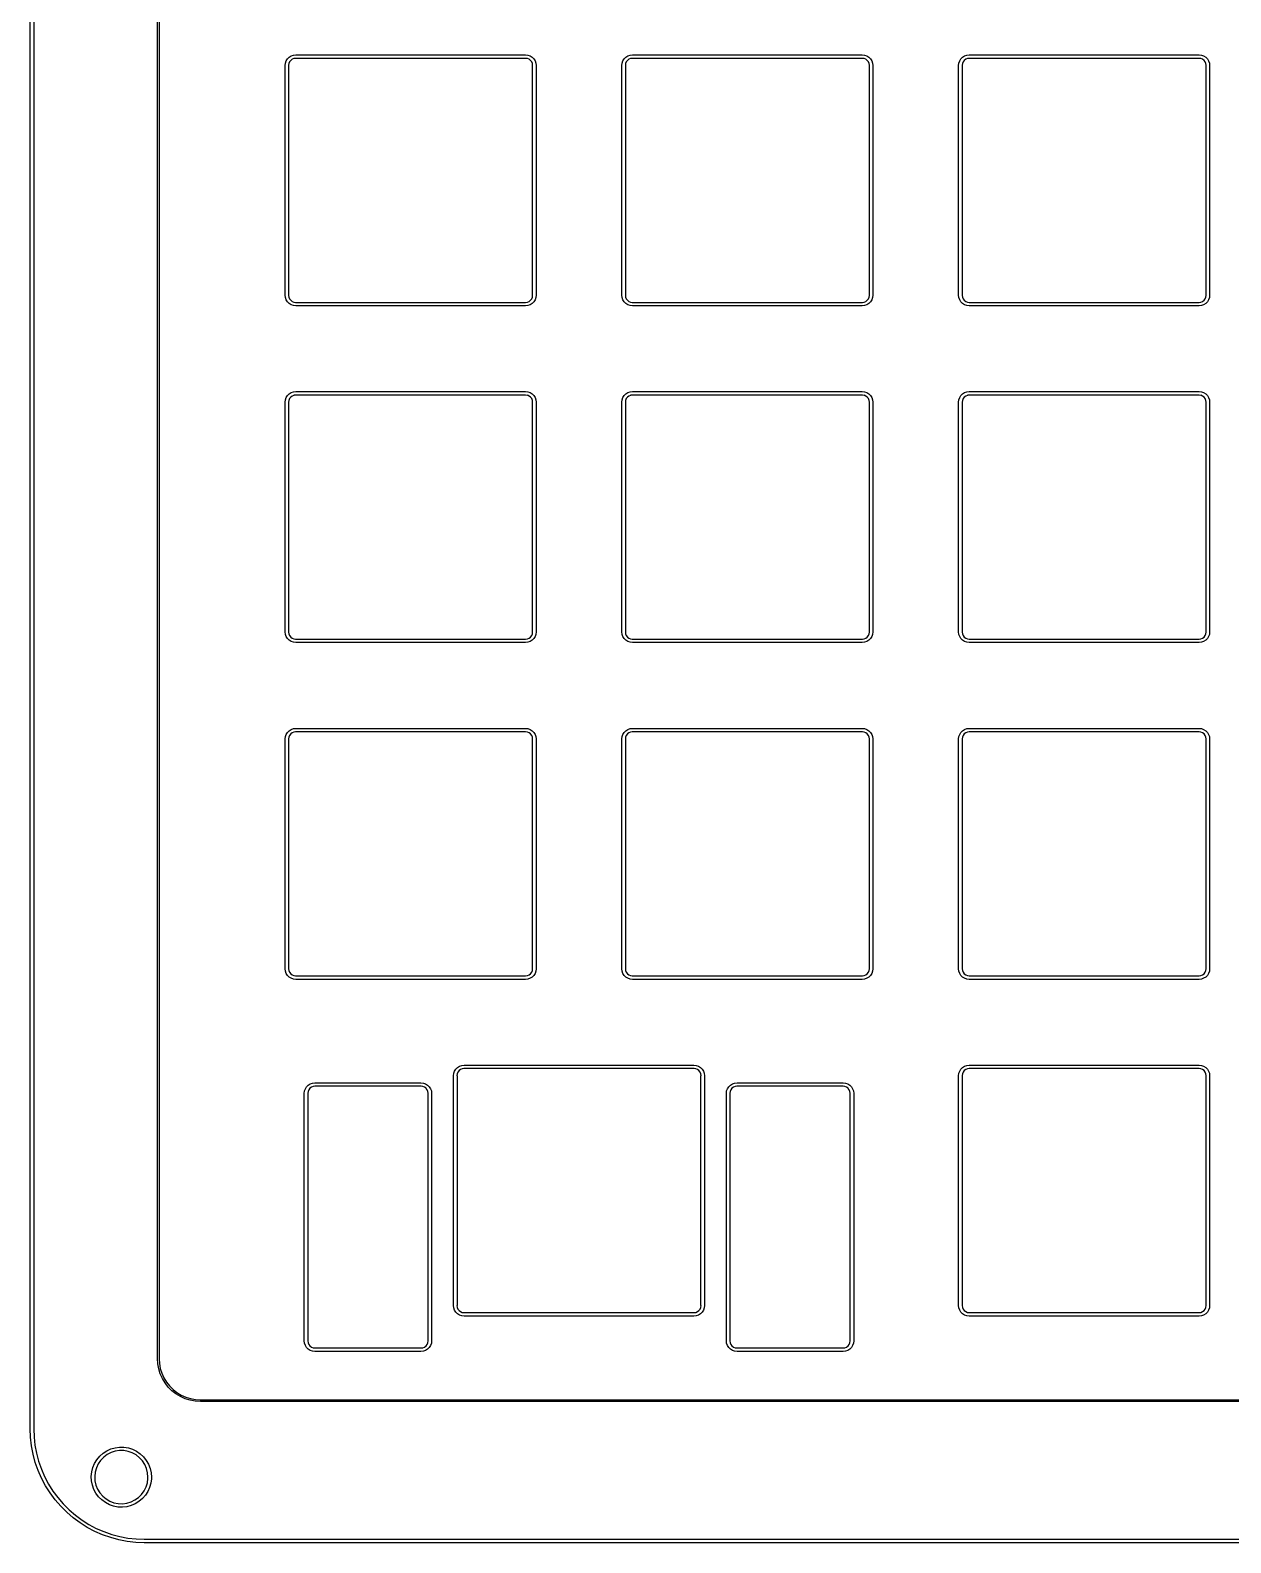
# Model space of a CAD drawing. Extents: x -1 to 168, y 75 to 298.
# Drawn here: x 48.6 to 116.5, y 74.6 to 160.2 of the extents above; entities that cross this region are included whole.
import ezdxf

# ---------------------------------------------------------------- set-up
doc = ezdxf.new("R2010")
doc.units = 0

msp = doc.modelspace()

# ---------------------------------------------------------------- linework, layer by layer
at = {"layer": 'BLACK'}
for p, q in [((48.5874, 81.0627), (48.5874, 207.269)), ((48.7875, 207.269), (48.7875, 81.0627)), ((55.7806, 85.0314), (55.7806, 203.3)), ((55.8807, 203.3), (55.8807, 85.0314)), ((63.0038, 158.183), (63.018617, 158.315292)), ((63.0186, 158.316), (63.062785, 158.443)), ((63.0628, 158.443), (63.134767, 158.556771)), ((63.1347, 158.556), (63.229685, 158.65125)), ((63.2546, 158.384), (63.21359, 158.286104)), ((63.2297, 158.652), (63.343735, 158.723437)), ((63.3186, 158.469), (63.254571, 158.384333)), ((63.4017, 158.533), (63.318621, 158.4695)), ((63.3437, 158.723), (63.469642, 158.767979)), ((63.4996, 158.572), (63.401704, 158.532313)), ((63.4697, 158.768), (63.603579, 158.783875)), ((63.5956, 158.586), (63.499556, 158.572771)), ((63.6036, 158.583), (63.595663, 158.585646)), ((63.6036, 158.784), (76.6036, 158.784)), ((76.6036, 158.583), (63.6036, 158.583)), ((76.6115, 158.586), (76.603563, 158.583354)), ((76.6036, 158.784), (76.737744, 158.768125)), ((76.7076, 158.572), (76.611556, 158.585229)), ((76.8057, 158.533), (76.70754, 158.572687)), ((76.7377, 158.768), (76.863642, 158.723021)), ((76.8885, 158.469), (76.805685, 158.5325)), ((76.8637, 158.723), (76.977735, 158.651563)), ((76.9526, 158.384), (76.888571, 158.468667)), ((76.9936, 158.287), (76.95259, 158.384896)), ((76.9777, 158.652), (77.072685, 158.55675)), ((77.0727, 158.556), (77.144667, 158.442229)), ((77.1447, 158.443), (77.188621, 158.316)), ((77.1886, 158.316), (77.203681, 158.183708)), ((82.0537, 158.183), (82.068517, 158.315292)), ((82.0686, 158.316), (82.112785, 158.443)), ((82.1127, 158.443), (82.184667, 158.556771)), ((82.1847, 158.556), (82.279685, 158.65125)), ((82.3046, 158.384), (82.26359, 158.286104)), ((82.2797, 158.652), (82.393735, 158.723437)), ((82.3686, 158.469), (82.304571, 158.384333)), ((82.4517, 158.533), (82.368621, 158.4695)), ((82.3937, 158.723), (82.519642, 158.767979)), ((82.5496, 158.572), (82.451704, 158.532313)), ((82.5197, 158.768), (82.653579, 158.783875)), ((82.6456, 158.586), (82.549556, 158.572771)), ((82.6535, 158.583), (82.645563, 158.585646)), ((82.6535, 158.784), (95.6536, 158.784)), ((95.6536, 158.583), (82.6535, 158.583)), ((95.6615, 158.586), (95.653563, 158.583354)), ((95.6536, 158.784), (95.787744, 158.768125)), ((95.7575, 158.572), (95.661456, 158.585229)), ((95.8557, 158.533), (95.75754, 158.572687)), ((95.7877, 158.768), (95.913642, 158.723021)), ((95.9385, 158.469), (95.855686, 158.5325)), ((95.9137, 158.723), (96.027735, 158.651563)), ((96.0026, 158.384), (95.938571, 158.468667)), ((96.0436, 158.287), (96.00259, 158.384896)), ((96.0277, 158.652), (96.122685, 158.55675)), ((96.1227, 158.556), (96.194667, 158.442229)), ((96.1946, 158.443), (96.238521, 158.316)), ((96.2386, 158.316), (96.253681, 158.183708)), ((101.104, 158.183), (101.118817, 158.315292)), ((101.119, 158.316), (101.163185, 158.443)), ((101.163, 158.443), (101.234967, 158.556771)), ((101.235, 158.556), (101.329985, 158.65125)), ((101.355, 158.384), (101.31399, 158.286104)), ((101.33, 158.652), (101.444035, 158.723437)), ((101.419, 158.469), (101.354971, 158.384333)), ((101.502, 158.533), (101.418921, 158.4695)), ((101.444, 158.723), (101.569942, 158.767979)), ((101.6, 158.572), (101.502104, 158.532313)), ((101.57, 158.768), (101.703879, 158.783875)), ((101.696, 158.586), (101.599956, 158.572771)), ((101.704, 158.583), (101.696063, 158.585646)), ((101.704, 158.784), (114.704, 158.784)), ((114.704, 158.583), (101.704, 158.583)), ((114.711, 158.586), (114.703063, 158.583354)), ((114.704, 158.784), (114.838144, 158.768125)), ((114.808, 158.572), (114.711956, 158.585229)), ((114.906, 158.533), (114.80784, 158.572687)), ((114.838, 158.768), (114.963942, 158.723021)), ((114.988, 158.469), (114.905186, 158.5325)), ((114.964, 158.723), (115.078035, 158.651563)), ((115.053, 158.384), (114.988971, 158.468667)), ((115.094, 158.287), (115.05299, 158.384896)), ((115.078, 158.652), (115.172985, 158.55675)), ((115.173, 158.556), (115.244967, 158.442229)), ((115.245, 158.443), (115.288921, 158.316)), ((115.289, 158.316), (115.304081, 158.183708)), ((63.0038, 145.184), (63.0038, 158.183)), ((63.2136, 158.287), (63.201694, 158.19175)), ((63.2017, 158.191), (63.203817, 158.183063)), ((63.2038, 158.183), (63.2038, 145.184)), ((77.0058, 158.191), (76.993629, 158.28625)), ((77.0036, 158.183), (77.005717, 158.190937)), ((77.0036, 145.184), (77.0036, 158.183)), ((77.2037, 158.183), (77.2037, 145.184)), ((82.0537, 145.184), (82.0537, 158.183)), ((82.2516, 158.191), (82.253717, 158.183063)), ((82.2636, 158.287), (82.251694, 158.19175)), ((82.2538, 158.183), (82.2538, 145.184)), ((96.0557, 158.191), (96.043529, 158.28625)), ((96.0536, 158.183), (96.055717, 158.190937)), ((96.0536, 145.184), (96.0536, 158.183)), ((96.2536, 158.183), (96.2536, 145.184)), ((101.104, 145.184), (101.104, 158.183)), ((101.302, 158.191), (101.304117, 158.183063)), ((101.314, 158.287), (101.302094, 158.19175)), ((101.304, 158.183), (101.304, 145.184)), ((115.106, 158.191), (115.093829, 158.28625)), ((115.104, 158.183), (115.106117, 158.190937)), ((115.104, 145.184), (115.104, 158.183)), ((115.304, 158.183), (115.304, 145.184)), ((63.0186, 145.049), (63.003783, 145.183937)), ((63.0628, 144.922), (63.018615, 145.049)), ((63.1347, 144.809), (63.062733, 144.922771)), ((63.2297, 144.713), (63.134715, 144.80825)), ((63.2038, 145.184), (63.201683, 145.176063)), ((63.2017, 145.176), (63.213606, 145.078104)), ((63.2136, 145.079), (63.25461, 144.981104)), ((63.3437, 144.642), (63.229665, 144.713437)), ((63.2546, 144.981), (63.318629, 144.898979)), ((63.3186, 144.899), (63.401679, 144.8355)), ((63.4697, 144.6), (63.343758, 144.642333)), ((63.4017, 144.835), (63.499596, 144.792667)), ((63.4996, 144.793), (63.595644, 144.782417)), ((63.5956, 144.782), (63.6036, 144.782)), ((63.6036, 144.782), (76.6036, 144.782)), ((76.6036, 144.782), (76.6115, 144.782)), ((76.6115, 144.782), (76.707544, 144.792583)), ((76.7076, 144.793), (76.80576, 144.835333)), ((76.8637, 144.642), (76.737758, 144.599667)), ((76.8057, 144.835), (76.888514, 144.8985)), ((76.9777, 144.713), (76.863665, 144.641563)), ((76.8885, 144.899), (76.952529, 144.981021)), ((76.9526, 144.981), (76.99361, 145.078896)), ((77.0727, 144.809), (76.977715, 144.71375)), ((76.9936, 145.079), (77.005771, 145.176896)), ((77.0058, 145.176), (77.003683, 145.183937)), ((77.1447, 144.922), (77.072733, 144.808229)), ((77.1886, 145.049), (77.144679, 144.922)), ((77.2037, 145.184), (77.188619, 145.049063)), ((82.0686, 145.049), (82.053783, 145.183937)), ((82.1127, 144.922), (82.068515, 145.049)), ((82.1847, 144.809), (82.112733, 144.922771)), ((82.2797, 144.713), (82.184715, 144.80825)), ((82.2516, 145.176), (82.263506, 145.078104)), ((82.2538, 145.184), (82.251683, 145.176063)), ((82.2636, 145.079), (82.30461, 144.981104)), ((82.3937, 144.642), (82.279665, 144.713437)), ((82.3046, 144.981), (82.368629, 144.898979)), ((82.3686, 144.899), (82.451679, 144.8355)), ((82.5197, 144.6), (82.393758, 144.642333)), ((82.4517, 144.835), (82.549596, 144.792667)), ((82.5496, 144.793), (82.645644, 144.782417)), ((82.6456, 144.782), (82.6535, 144.782)), ((82.6535, 144.782), (95.6536, 144.782)), ((95.6536, 144.782), (95.6615, 144.782)), ((95.6615, 144.782), (95.757544, 144.792583)), ((95.7575, 144.793), (95.85566, 144.835333)), ((95.9137, 144.642), (95.787758, 144.599667)), ((95.8557, 144.835), (95.938514, 144.8985)), ((96.0277, 144.713), (95.913665, 144.641563)), ((95.9385, 144.899), (96.002529, 144.981021)), ((96.0026, 144.981), (96.04361, 145.078896)), ((96.1227, 144.809), (96.027715, 144.71375)), ((96.0436, 145.079), (96.055771, 145.176896)), ((96.0557, 145.176), (96.053583, 145.183937)), ((96.1946, 144.922), (96.122633, 144.808229)), ((96.2386, 145.049), (96.194679, 144.922)), ((96.2536, 145.184), (96.238519, 145.049063)), ((101.119, 145.049), (101.104183, 145.183937)), ((101.163, 144.922), (101.118815, 145.049)), ((101.235, 144.809), (101.163033, 144.922771)), ((101.33, 144.713), (101.235015, 144.80825)), ((101.304, 145.184), (101.301883, 145.176063)), ((101.302, 145.176), (101.313906, 145.078104)), ((101.314, 145.079), (101.35501, 144.981104)), ((101.444, 144.642), (101.329965, 144.713437)), ((101.355, 144.981), (101.419029, 144.898979)), ((101.419, 144.899), (101.502079, 144.8355)), ((101.57, 144.6), (101.444058, 144.642333)), ((101.502, 144.835), (101.599896, 144.792667)), ((101.6, 144.793), (101.696044, 144.782417)), ((101.696, 144.782), (101.704, 144.782)), ((101.704, 144.782), (114.704, 144.782)), ((114.704, 144.782), (114.711, 144.782)), ((114.711, 144.782), (114.807044, 144.792583)), ((114.808, 144.793), (114.90616, 144.835333)), ((114.964, 144.642), (114.838058, 144.599667)), ((114.906, 144.835), (114.988815, 144.8985)), ((115.078, 144.713), (114.963965, 144.641563)), ((114.988, 144.899), (115.052029, 144.981021)), ((115.053, 144.981), (115.09401, 145.078896)), ((115.173, 144.809), (115.078015, 144.71375)), ((115.094, 145.079), (115.106171, 145.176896)), ((115.106, 145.176), (115.103883, 145.183937)), ((115.245, 144.922), (115.173033, 144.808229)), ((115.289, 145.049), (115.245079, 144.922)), ((115.304, 145.184), (115.288919, 145.049063)), ((63.6036, 144.584), (63.469721, 144.599875)), ((76.6036, 144.584), (63.6036, 144.584)), ((76.7377, 144.6), (76.603556, 144.584125)), ((82.6535, 144.584), (82.519621, 144.599875)), ((95.6536, 144.584), (82.6535, 144.584)), ((95.7877, 144.6), (95.653556, 144.584125)), ((101.704, 144.584), (101.570121, 144.599875)), ((114.704, 144.584), (101.704, 144.584)), ((114.838, 144.6), (114.703856, 144.584125)), ((63.0628, 139.393), (63.134767, 139.506771)), ((63.1347, 139.506), (63.229685, 139.60125)), ((63.2297, 139.602), (63.343735, 139.673437)), ((63.4017, 139.483), (63.318621, 139.4195)), ((63.3437, 139.673), (63.469642, 139.717979)), ((63.4996, 139.522), (63.401704, 139.482312)), ((63.4697, 139.718), (63.603579, 139.733875)), ((63.5956, 139.536), (63.499556, 139.522771)), ((63.6036, 139.533), (63.595663, 139.535646)), ((63.6036, 139.734), (76.6036, 139.734)), ((76.6036, 139.533), (63.6036, 139.533)), ((76.6115, 139.536), (76.603563, 139.533354)), ((76.6036, 139.734), (76.737744, 139.718125)), ((76.7076, 139.522), (76.611556, 139.535229)), ((76.8057, 139.483), (76.70754, 139.522688)), ((76.7377, 139.718), (76.863642, 139.673021)), ((76.8885, 139.419), (76.805685, 139.4825)), ((76.8637, 139.673), (76.977735, 139.601563)), ((76.9777, 139.602), (77.072685, 139.50675)), ((77.0727, 139.506), (77.144667, 139.392229)), ((82.1127, 139.393), (82.184667, 139.506771)), ((82.1847, 139.506), (82.279685, 139.60125)), ((82.2797, 139.602), (82.393735, 139.673437)), ((82.4517, 139.483), (82.368621, 139.4195)), ((82.3937, 139.673), (82.519642, 139.717979)), ((82.5496, 139.522), (82.451704, 139.482312)), ((82.5197, 139.718), (82.653579, 139.733875)), ((82.6456, 139.536), (82.549556, 139.522771)), ((82.6535, 139.533), (82.645563, 139.535646)), ((82.6535, 139.734), (95.6536, 139.734)), ((95.6536, 139.533), (82.6535, 139.533)), ((95.6615, 139.536), (95.653563, 139.533354)), ((95.6536, 139.734), (95.787744, 139.718125)), ((95.7575, 139.522), (95.661456, 139.535229)), ((95.8557, 139.483), (95.75754, 139.522688)), ((95.7877, 139.718), (95.913642, 139.673021)), ((95.9385, 139.419), (95.855686, 139.4825)), ((95.9137, 139.673), (96.027735, 139.601563)), ((96.0277, 139.602), (96.122685, 139.50675)), ((96.1227, 139.506), (96.194667, 139.392229)), ((101.163, 139.393), (101.234967, 139.506771)), ((101.235, 139.506), (101.329985, 139.60125)), ((101.33, 139.602), (101.444035, 139.673437)), ((101.502, 139.483), (101.418921, 139.4195)), ((101.444, 139.673), (101.569942, 139.717979)), ((101.6, 139.522), (101.502104, 139.482312)), ((101.57, 139.718), (101.703879, 139.733875)), ((101.696, 139.536), (101.599956, 139.522771)), ((101.704, 139.533), (101.696063, 139.535646)), ((101.704, 139.734), (114.704, 139.734)), ((114.704, 139.533), (101.704, 139.533)), ((114.711, 139.536), (114.703063, 139.533354)), ((114.704, 139.734), (114.838144, 139.718125)), ((114.808, 139.522), (114.711956, 139.535229)), ((114.906, 139.483), (114.80784, 139.522688)), ((114.838, 139.718), (114.963942, 139.673021)), ((114.988, 139.419), (114.905186, 139.4825)), ((114.964, 139.673), (115.078035, 139.601563)), ((115.078, 139.602), (115.172985, 139.50675)), ((115.173, 139.506), (115.244967, 139.392229)), ((63.0038, 139.133), (63.018617, 139.265292)), ((63.0038, 126.134), (63.0038, 139.133)), ((63.0186, 139.266), (63.062785, 139.393)), ((63.2136, 139.237), (63.201694, 139.14175)), ((63.2017, 139.141), (63.203817, 139.133063)), ((63.2038, 139.133), (63.2038, 126.134)), ((63.2546, 139.334), (63.21359, 139.236104)), ((63.3186, 139.419), (63.254571, 139.334333)), ((76.9526, 139.334), (76.888571, 139.418667)), ((76.9936, 139.237), (76.95259, 139.334896)), ((77.0058, 139.141), (76.993629, 139.23625)), ((77.0036, 139.133), (77.005717, 139.140937)), ((77.0036, 126.134), (77.0036, 139.133)), ((77.1447, 139.393), (77.188621, 139.266)), ((77.1886, 139.266), (77.203681, 139.133708)), ((77.2037, 139.133), (77.2037, 126.134)), ((82.0537, 139.133), (82.068517, 139.265292)), ((82.0537, 126.134), (82.0537, 139.133)), ((82.0686, 139.266), (82.112785, 139.393)), ((82.2516, 139.141), (82.253717, 139.133063)), ((82.2636, 139.237), (82.251694, 139.14175)), ((82.2538, 139.133), (82.2538, 126.134)), ((82.3046, 139.334), (82.26359, 139.236104)), ((82.3686, 139.419), (82.304571, 139.334333)), ((96.0026, 139.334), (95.938571, 139.418667)), ((96.0436, 139.237), (96.00259, 139.334896)), ((96.0557, 139.141), (96.043529, 139.23625)), ((96.0536, 139.133), (96.055717, 139.140937)), ((96.0536, 126.134), (96.0536, 139.133)), ((96.1946, 139.393), (96.238521, 139.266)), ((96.2386, 139.266), (96.253681, 139.133708)), ((96.2536, 139.133), (96.2536, 126.134)), ((101.104, 139.133), (101.118817, 139.265292)), ((101.104, 126.134), (101.104, 139.133)), ((101.119, 139.266), (101.163185, 139.393)), ((101.302, 139.141), (101.304117, 139.133063)), ((101.314, 139.237), (101.302094, 139.14175)), ((101.304, 139.133), (101.304, 126.134)), ((101.355, 139.334), (101.31399, 139.236104)), ((101.419, 139.419), (101.354971, 139.334333)), ((115.053, 139.334), (114.988971, 139.418667)), ((115.094, 139.237), (115.05299, 139.334896)), ((115.106, 139.141), (115.093829, 139.23625)), ((115.104, 139.133), (115.106117, 139.140937)), ((115.104, 126.134), (115.104, 139.133)), ((115.245, 139.393), (115.288921, 139.266)), ((115.289, 139.266), (115.304081, 139.133708)), ((115.304, 139.133), (115.304, 126.134)), ((63.0186, 125.999), (63.003783, 126.133937)), ((63.0628, 125.872), (63.018615, 125.999)), ((63.1347, 125.759), (63.062733, 125.872771)), ((63.2038, 126.134), (63.201683, 126.126063)), ((63.2017, 126.126), (63.213606, 126.028104)), ((63.2136, 126.029), (63.25461, 125.931104)), ((63.2546, 125.931), (63.318629, 125.848979)), ((63.3186, 125.849), (63.401679, 125.7855)), ((63.4017, 125.785), (63.499596, 125.742667)), ((76.7076, 125.743), (76.80576, 125.785333)), ((76.8057, 125.785), (76.888514, 125.8485)), ((76.8885, 125.849), (76.952529, 125.931021)), ((76.9526, 125.931), (76.99361, 126.028896)), ((76.9936, 126.029), (77.005771, 126.126896)), ((77.0058, 126.126), (77.003683, 126.133937)), ((77.1447, 125.872), (77.072733, 125.758229)), ((77.1886, 125.999), (77.144679, 125.872)), ((77.2037, 126.134), (77.188619, 125.999063)), ((82.0686, 125.999), (82.053783, 126.133937)), ((82.1127, 125.872), (82.068515, 125.999)), ((82.1847, 125.759), (82.112733, 125.872771)), ((82.2516, 126.126), (82.263506, 126.028104)), ((82.2538, 126.134), (82.251683, 126.126063)), ((82.2636, 126.029), (82.30461, 125.931104)), ((82.3046, 125.931), (82.368629, 125.848979)), ((82.3686, 125.849), (82.451679, 125.7855)), ((82.4517, 125.785), (82.549596, 125.742667)), ((95.7575, 125.743), (95.85566, 125.785333)), ((95.8557, 125.785), (95.938514, 125.8485)), ((95.9385, 125.849), (96.002529, 125.931021)), ((96.0026, 125.931), (96.04361, 126.028896)), ((96.0436, 126.029), (96.055771, 126.126896)), ((96.0557, 126.126), (96.053583, 126.133937)), ((96.1946, 125.872), (96.122633, 125.758229)), ((96.2386, 125.999), (96.194679, 125.872)), ((96.2536, 126.134), (96.238519, 125.999063)), ((101.119, 125.999), (101.104183, 126.133937)), ((101.163, 125.872), (101.118815, 125.999)), ((101.235, 125.759), (101.163033, 125.872771)), ((101.304, 126.134), (101.301883, 126.126063)), ((101.302, 126.126), (101.313906, 126.028104)), ((101.314, 126.029), (101.35501, 125.931104)), ((101.355, 125.931), (101.419029, 125.848979)), ((101.419, 125.849), (101.502079, 125.7855)), ((101.502, 125.785), (101.599896, 125.742667)), ((114.808, 125.743), (114.90616, 125.785333)), ((114.906, 125.785), (114.988815, 125.8485)), ((114.988, 125.849), (115.052029, 125.931021)), ((115.053, 125.931), (115.09401, 126.028896)), ((115.094, 126.029), (115.106171, 126.126896)), ((115.106, 126.126), (115.103883, 126.133937)), ((115.245, 125.872), (115.173033, 125.758229)), ((115.289, 125.999), (115.245079, 125.872)), ((115.304, 126.134), (115.288919, 125.999063)), ((63.2297, 125.663), (63.134715, 125.75825)), ((63.3437, 125.592), (63.229665, 125.663437)), ((63.4697, 125.55), (63.343758, 125.592333)), ((63.6036, 125.534), (63.469721, 125.549875)), ((63.4996, 125.743), (63.595644, 125.732417)), ((63.5956, 125.732), (63.6036, 125.732)), ((63.6036, 125.732), (76.6036, 125.732)), ((76.6036, 125.534), (63.6036, 125.534)), ((76.7377, 125.55), (76.603556, 125.534125)), ((76.6036, 125.732), (76.6115, 125.732)), ((76.6115, 125.732), (76.707544, 125.742583)), ((76.8637, 125.592), (76.737758, 125.549667)), ((76.9777, 125.663), (76.863665, 125.591563)), ((77.0727, 125.759), (76.977715, 125.66375)), ((82.2797, 125.663), (82.184715, 125.75825)), ((82.3937, 125.592), (82.279665, 125.663437)), ((82.5197, 125.55), (82.393758, 125.592333)), ((82.6535, 125.534), (82.519621, 125.549875)), ((82.5496, 125.743), (82.645644, 125.732417)), ((82.6456, 125.732), (82.6535, 125.732)), ((82.6535, 125.732), (95.6536, 125.732)), ((95.6536, 125.534), (82.6535, 125.534)), ((95.7877, 125.55), (95.653556, 125.534125)), ((95.6536, 125.732), (95.6615, 125.732)), ((95.6615, 125.732), (95.757544, 125.742583)), ((95.9137, 125.592), (95.787758, 125.549667)), ((96.0277, 125.663), (95.913665, 125.591563)), ((96.1227, 125.759), (96.027715, 125.66375)), ((101.33, 125.663), (101.235015, 125.75825)), ((101.444, 125.592), (101.329965, 125.663437)), ((101.57, 125.55), (101.444058, 125.592333)), ((101.704, 125.534), (101.570121, 125.549875)), ((101.6, 125.743), (101.696044, 125.732417)), ((101.696, 125.732), (101.704, 125.732)), ((101.704, 125.732), (114.704, 125.732)), ((114.704, 125.534), (101.704, 125.534)), ((114.838, 125.55), (114.703856, 125.534125)), ((114.704, 125.732), (114.711, 125.732)), ((114.711, 125.732), (114.807044, 125.742583)), ((114.964, 125.592), (114.838058, 125.549667)), ((115.078, 125.663), (114.963965, 125.591563)), ((115.173, 125.759), (115.078015, 125.66375)), ((63.3437, 120.626), (63.469642, 120.668333)), ((63.4697, 120.668), (63.603579, 120.683875)), ((63.6036, 120.684), (76.6036, 120.684)), ((76.6036, 120.684), (76.737744, 120.668125)), ((76.7377, 120.668), (76.863642, 120.625667)), ((82.3937, 120.626), (82.519642, 120.668333)), ((82.5197, 120.668), (82.653579, 120.683875)), ((82.6535, 120.684), (95.6536, 120.684)), ((95.6536, 120.684), (95.787744, 120.668125)), ((95.7877, 120.668), (95.913642, 120.625667)), ((101.444, 120.626), (101.569942, 120.668333)), ((101.57, 120.668), (101.703879, 120.683875)), ((101.704, 120.684), (114.704, 120.684)), ((114.704, 120.684), (114.838144, 120.668125)), ((114.838, 120.668), (114.963942, 120.625667)), ((63.0038, 120.083), (63.018617, 120.217937)), ((63.0038, 107.084), (63.0038, 120.083)), ((63.0186, 120.218), (63.062785, 120.342354)), ((63.0628, 120.343), (63.134767, 120.456771)), ((63.1347, 120.456), (63.229685, 120.55125)), ((63.2136, 120.187), (63.201694, 120.09175)), ((63.2017, 120.091), (63.203817, 120.083063)), ((63.2038, 120.083), (63.2038, 107.084)), ((63.2546, 120.284), (63.21359, 120.186104)), ((63.2297, 120.552), (63.343735, 120.626083)), ((63.3186, 120.369), (63.254571, 120.284333)), ((63.4017, 120.433), (63.318621, 120.3695)), ((63.4996, 120.472), (63.401704, 120.432313)), ((63.5956, 120.486), (63.499556, 120.472771)), ((63.6036, 120.483), (63.595663, 120.485646)), ((76.6036, 120.483), (63.6036, 120.483)), ((76.6115, 120.486), (76.603563, 120.483354)), ((76.7076, 120.472), (76.611556, 120.485229)), ((76.8057, 120.433), (76.70754, 120.472687)), ((76.8885, 120.369), (76.805685, 120.4325)), ((76.8637, 120.626), (76.977735, 120.551917)), ((76.9526, 120.284), (76.888571, 120.368667)), ((76.9936, 120.187), (76.95259, 120.284896)), ((76.9777, 120.552), (77.072685, 120.45675)), ((77.0058, 120.091), (76.993629, 120.18625)), ((77.0036, 120.083), (77.005717, 120.090937)), ((77.0036, 107.084), (77.0036, 120.083)), ((77.0727, 120.456), (77.144667, 120.342229)), ((77.1447, 120.343), (77.188621, 120.218646)), ((77.1886, 120.218), (77.203681, 120.083063)), ((77.2037, 120.083), (77.2037, 107.084)), ((82.0537, 120.083), (82.068517, 120.217937)), ((82.0537, 107.084), (82.0537, 120.083)), ((82.0686, 120.218), (82.112785, 120.342354)), ((82.1127, 120.343), (82.184667, 120.456771)), ((82.1847, 120.456), (82.279685, 120.55125)), ((82.2516, 120.091), (82.253717, 120.083063)), ((82.2636, 120.187), (82.251694, 120.09175)), ((82.2538, 120.083), (82.2538, 107.084)), ((82.3046, 120.284), (82.26359, 120.186104)), ((82.2797, 120.552), (82.393735, 120.626083)), ((82.3686, 120.369), (82.304571, 120.284333)), ((82.4517, 120.433), (82.368621, 120.3695)), ((82.5496, 120.472), (82.451704, 120.432313)), ((82.6456, 120.486), (82.549556, 120.472771)), ((82.6535, 120.483), (82.645563, 120.485646)), ((95.6536, 120.483), (82.6535, 120.483)), ((95.6615, 120.486), (95.653563, 120.483354)), ((95.7575, 120.472), (95.661456, 120.485229)), ((95.8557, 120.433), (95.75754, 120.472687)), ((95.9385, 120.369), (95.855686, 120.4325)), ((95.9137, 120.626), (96.027735, 120.551917)), ((96.0026, 120.284), (95.938571, 120.368667)), ((96.0436, 120.187), (96.00259, 120.284896)), ((96.0277, 120.552), (96.122685, 120.45675)), ((96.0557, 120.091), (96.043529, 120.18625)), ((96.0536, 120.083), (96.055717, 120.090937)), ((96.0536, 107.084), (96.0536, 120.083)), ((96.1227, 120.456), (96.194667, 120.342229)), ((96.1946, 120.343), (96.238521, 120.218646)), ((96.2386, 120.218), (96.253681, 120.083063)), ((96.2536, 120.083), (96.2536, 107.084)), ((101.104, 120.083), (101.118817, 120.217937)), ((101.104, 107.084), (101.104, 120.083)), ((101.119, 120.218), (101.163185, 120.342354)), ((101.163, 120.343), (101.234967, 120.456771)), ((101.235, 120.456), (101.329985, 120.55125)), ((101.302, 120.091), (101.304117, 120.083063)), ((101.314, 120.187), (101.302094, 120.09175)), ((101.304, 120.083), (101.304, 107.084)), ((101.355, 120.284), (101.31399, 120.186104)), ((101.33, 120.552), (101.444035, 120.626083)), ((101.419, 120.369), (101.354971, 120.284333)), ((101.502, 120.433), (101.418921, 120.3695)), ((101.6, 120.472), (101.502104, 120.432313)), ((101.696, 120.486), (101.599956, 120.472771)), ((101.704, 120.483), (101.696063, 120.485646)), ((114.704, 120.483), (101.704, 120.483)), ((114.711, 120.486), (114.703063, 120.483354)), ((114.808, 120.472), (114.711956, 120.485229)), ((114.906, 120.433), (114.80784, 120.472687)), ((114.988, 120.369), (114.905186, 120.4325)), ((114.964, 120.626), (115.078035, 120.551917)), ((115.053, 120.284), (114.988971, 120.368667)), ((115.094, 120.187), (115.05299, 120.284896)), ((115.078, 120.552), (115.172985, 120.45675)), ((115.106, 120.091), (115.093829, 120.18625)), ((115.104, 120.083), (115.106117, 120.090937)), ((115.104, 107.084), (115.104, 120.083)), ((115.173, 120.456), (115.244967, 120.342229)), ((115.245, 120.343), (115.288921, 120.218646)), ((115.289, 120.218), (115.304081, 120.083063)), ((115.304, 120.083), (115.304, 107.084)), ((63.0186, 106.949), (63.003783, 107.083937)), ((63.2038, 107.084), (63.201683, 107.076063)), ((63.2017, 107.076), (63.213606, 106.978104)), ((63.2136, 106.979), (63.25461, 106.881104)), ((76.9526, 106.881), (76.99361, 106.978896)), ((76.9936, 106.979), (77.005771, 107.076896)), ((77.0058, 107.076), (77.003683, 107.083937)), ((77.2037, 107.084), (77.188619, 106.949063)), ((82.0686, 106.949), (82.053783, 107.083937)), ((82.2516, 107.076), (82.263506, 106.978104)), ((82.2538, 107.084), (82.251683, 107.076063)), ((82.2636, 106.979), (82.30461, 106.881104)), ((96.0026, 106.881), (96.04361, 106.978896)), ((96.0436, 106.979), (96.055771, 107.076896)), ((96.0557, 107.076), (96.053583, 107.083937)), ((96.2536, 107.084), (96.238519, 106.949063)), ((101.119, 106.949), (101.104183, 107.083937)), ((101.304, 107.084), (101.301883, 107.076063)), ((101.302, 107.076), (101.313906, 106.978104)), ((101.314, 106.979), (101.35501, 106.881104)), ((115.053, 106.881), (115.09401, 106.978896)), ((115.094, 106.979), (115.106171, 107.076896)), ((115.106, 107.076), (115.103883, 107.083937)), ((115.304, 107.084), (115.288919, 106.949063)), ((63.0628, 106.822), (63.018615, 106.949)), ((63.1347, 106.709), (63.062733, 106.822771)), ((63.2297, 106.613), (63.134715, 106.70825)), ((63.3437, 106.542), (63.229665, 106.613437)), ((63.2546, 106.881), (63.318629, 106.798979)), ((63.3186, 106.799), (63.401679, 106.7355)), ((63.4697, 106.5), (63.343758, 106.542333)), ((63.4017, 106.735), (63.499596, 106.692667)), ((63.6036, 106.484), (63.469721, 106.499875)), ((63.4996, 106.693), (63.595644, 106.682417)), ((63.5956, 106.682), (63.6036, 106.682)), ((63.6036, 106.682), (76.6036, 106.682)), ((76.6036, 106.484), (63.6036, 106.484)), ((76.7377, 106.5), (76.603556, 106.484125)), ((76.6036, 106.682), (76.6115, 106.682)), ((76.6115, 106.682), (76.707544, 106.692583)), ((76.7076, 106.693), (76.80576, 106.735333)), ((76.8637, 106.542), (76.737758, 106.499667)), ((76.8057, 106.735), (76.888514, 106.7985)), ((76.9777, 106.613), (76.863665, 106.541563)), ((76.8885, 106.799), (76.952529, 106.881021)), ((77.0727, 106.709), (76.977715, 106.61375)), ((77.1447, 106.822), (77.072733, 106.708229)), ((77.1886, 106.949), (77.144679, 106.822)), ((82.1127, 106.822), (82.068515, 106.949)), ((82.1847, 106.709), (82.112733, 106.822771)), ((82.2797, 106.613), (82.184715, 106.70825)), ((82.3937, 106.542), (82.279665, 106.613437)), ((82.3046, 106.881), (82.368629, 106.798979)), ((82.3686, 106.799), (82.451679, 106.7355)), ((82.5197, 106.5), (82.393758, 106.542333)), ((82.4517, 106.735), (82.549596, 106.692667)), ((82.6535, 106.484), (82.519621, 106.499875)), ((82.5496, 106.693), (82.645644, 106.682417)), ((82.6456, 106.682), (82.6535, 106.682)), ((82.6535, 106.682), (95.6536, 106.682)), ((95.6536, 106.484), (82.6535, 106.484)), ((95.7877, 106.5), (95.653556, 106.484125)), ((95.6536, 106.682), (95.6615, 106.682)), ((95.6615, 106.682), (95.757544, 106.692583)), ((95.7575, 106.693), (95.85566, 106.735333)), ((95.9137, 106.542), (95.787758, 106.499667)), ((95.8557, 106.735), (95.938514, 106.7985)), ((96.0277, 106.613), (95.913665, 106.541563)), ((95.9385, 106.799), (96.002529, 106.881021)), ((96.1227, 106.709), (96.027715, 106.61375)), ((96.1946, 106.822), (96.122633, 106.708229)), ((96.2386, 106.949), (96.194679, 106.822)), ((101.163, 106.822), (101.118815, 106.949)), ((101.235, 106.709), (101.163033, 106.822771)), ((101.33, 106.613), (101.235015, 106.70825)), ((101.444, 106.542), (101.329965, 106.613437)), ((101.355, 106.881), (101.419029, 106.798979)), ((101.419, 106.799), (101.502079, 106.7355)), ((101.57, 106.5), (101.444058, 106.542333)), ((101.502, 106.735), (101.599896, 106.692667)), ((101.704, 106.484), (101.570121, 106.499875)), ((101.6, 106.693), (101.696044, 106.682417)), ((101.696, 106.682), (101.704, 106.682)), ((101.704, 106.682), (114.704, 106.682)), ((114.704, 106.484), (101.704, 106.484)), ((114.838, 106.5), (114.703856, 106.484125)), ((114.704, 106.682), (114.711, 106.682)), ((114.711, 106.682), (114.807044, 106.692583)), ((114.808, 106.693), (114.90616, 106.735333)), ((114.964, 106.542), (114.838058, 106.499667)), ((114.906, 106.735), (114.988815, 106.7985)), ((115.078, 106.613), (114.963965, 106.541563)), ((114.988, 106.799), (115.052029, 106.881021)), ((115.173, 106.709), (115.078015, 106.61375)), ((115.245, 106.822), (115.173033, 106.708229)), ((115.289, 106.949), (115.245079, 106.822)), ((72.5287, 101.033), (72.543517, 101.167937)), ((72.5287, 88.0344), (72.5287, 101.033)), ((72.5436, 101.168), (72.587785, 101.292354)), ((72.5878, 101.293), (72.659767, 101.406771)), ((72.6597, 101.406), (72.754685, 101.50125)), ((72.7386, 101.137), (72.726694, 101.04175)), ((72.7267, 101.041), (72.728817, 101.033063)), ((72.7288, 101.033), (72.7288, 88.0344)), ((72.7796, 101.234), (72.73859, 101.136104)), ((72.7547, 101.502), (72.868735, 101.576083)), ((72.8436, 101.319), (72.779571, 101.234333)), ((72.9267, 101.383), (72.843621, 101.3195)), ((72.8687, 101.576), (72.994642, 101.618333)), ((73.0246, 101.422), (72.926704, 101.382312)), ((72.9947, 101.618), (73.128579, 101.633875)), ((73.1206, 101.436), (73.024556, 101.422771)), ((73.1286, 101.433), (73.120663, 101.435646)), ((73.1286, 101.634), (86.1286, 101.634)), ((86.1286, 101.433), (73.1286, 101.433)), ((86.1365, 101.436), (86.128563, 101.433354)), ((86.1286, 101.634), (86.262744, 101.618125)), ((86.2326, 101.422), (86.136556, 101.435229)), ((86.3307, 101.383), (86.23254, 101.422687)), ((86.2627, 101.618), (86.388642, 101.575667)), ((86.4135, 101.319), (86.330686, 101.3825)), ((86.3887, 101.576), (86.502735, 101.501917)), ((86.4776, 101.234), (86.413571, 101.318667)), ((86.5186, 101.137), (86.47759, 101.234896)), ((86.5027, 101.502), (86.597685, 101.40675)), ((86.5307, 101.041), (86.518529, 101.13625)), ((86.5286, 101.033), (86.530717, 101.040937)), ((86.5286, 88.0344), (86.5286, 101.033)), ((86.5977, 101.406), (86.669667, 101.292229)), ((86.6697, 101.293), (86.713621, 101.168646)), ((86.7136, 101.168), (86.728681, 101.033063)), ((86.7287, 101.033), (86.7287, 88.0344)), ((101.104, 101.033), (101.118817, 101.167937)), ((101.104, 88.0344), (101.104, 101.033)), ((101.119, 101.168), (101.163185, 101.292354)), ((101.163, 101.293), (101.234967, 101.406771)), ((101.235, 101.406), (101.329985, 101.50125)), ((101.302, 101.041), (101.304117, 101.033063)), ((101.314, 101.137), (101.302094, 101.04175)), ((101.304, 101.033), (101.304, 88.0344)), ((101.355, 101.234), (101.31399, 101.136104)), ((101.33, 101.502), (101.444035, 101.576083)), ((101.419, 101.319), (101.354971, 101.234333)), ((101.502, 101.383), (101.418921, 101.3195)), ((101.444, 101.576), (101.569942, 101.618333)), ((101.6, 101.422), (101.502104, 101.382312)), ((101.57, 101.618), (101.703879, 101.633875)), ((101.696, 101.436), (101.599956, 101.422771)), ((101.704, 101.433), (101.696063, 101.435646)), ((101.704, 101.634), (114.704, 101.634)), ((114.704, 101.433), (101.704, 101.433)), ((114.711, 101.436), (114.703063, 101.433354)), ((114.704, 101.634), (114.838144, 101.618125)), ((114.808, 101.422), (114.711956, 101.435229)), ((114.906, 101.383), (114.80784, 101.422687)), ((114.838, 101.618), (114.963942, 101.575667)), ((114.988, 101.319), (114.905186, 101.3825)), ((114.964, 101.576), (115.078035, 101.501917)), ((115.053, 101.234), (114.988971, 101.318667)), ((115.094, 101.137), (115.05299, 101.234896)), ((115.078, 101.502), (115.172985, 101.40675)), ((115.106, 101.041), (115.093829, 101.13625)), ((115.104, 101.033), (115.106117, 101.040937)), ((115.104, 88.0344), (115.104, 101.033)), ((115.173, 101.406), (115.244967, 101.292229)), ((115.245, 101.293), (115.288921, 101.168646)), ((115.289, 101.168), (115.304081, 101.033063)), ((115.304, 101.033), (115.304, 88.0344)), ((64.0907, 100.033), (64.105781, 100.167937)), ((64.1057, 100.168), (64.149621, 100.292354)), ((64.1497, 100.293), (64.221667, 100.406771)), ((64.2216, 100.406), (64.316585, 100.50125)), ((64.3007, 100.136), (64.288529, 100.04075)), ((64.3418, 100.234), (64.30079, 100.136104)), ((64.3166, 100.502), (64.430635, 100.576083)), ((64.4058, 100.319), (64.341771, 100.234333)), ((64.4886, 100.383), (64.405786, 100.3195)), ((64.4307, 100.576), (64.556642, 100.618333)), ((64.5868, 100.422), (64.48864, 100.382312)), ((64.5566, 100.618), (64.690744, 100.633875)), ((64.6825, 100.435), (64.586721, 100.421771)), ((64.6907, 100.433), (64.682498, 100.435646)), ((64.6907, 100.634), (70.6907, 100.634)), ((70.6907, 100.433), (64.6907, 100.433)), ((70.6986, 100.435), (70.690663, 100.432354)), ((70.6907, 100.634), (70.824579, 100.618125)), ((70.7947, 100.422), (70.698656, 100.435229)), ((70.8926, 100.383), (70.794704, 100.422687)), ((70.8246, 100.618), (70.950806, 100.575667)), ((70.9756, 100.319), (70.892521, 100.3825)), ((70.9508, 100.576), (71.064571, 100.501917)), ((71.0397, 100.234), (70.975671, 100.318667)), ((71.0807, 100.136), (71.03969, 100.233896)), ((71.0645, 100.502), (71.159485, 100.40675)), ((71.0926, 100.041), (71.080694, 100.13625)), ((71.1595, 100.406), (71.231731, 100.292229)), ((71.2318, 100.293), (71.275721, 100.168646)), ((71.2757, 100.168), (71.290781, 100.033063)), ((87.9666, 100.033), (87.981681, 100.167937)), ((87.9817, 100.168), (88.025621, 100.292354)), ((88.0256, 100.293), (88.097567, 100.406771)), ((88.0976, 100.406), (88.192585, 100.50125)), ((88.1767, 100.136), (88.164529, 100.04075)), ((88.2177, 100.234), (88.17669, 100.136104)), ((88.1926, 100.502), (88.306635, 100.576083)), ((88.2818, 100.319), (88.217771, 100.234333)), ((88.3646, 100.383), (88.281785, 100.3195)), ((88.3066, 100.576), (88.432542, 100.618333)), ((88.4627, 100.422), (88.36454, 100.382312)), ((88.4326, 100.618), (88.566744, 100.633875)), ((88.5585, 100.435), (88.462721, 100.421771)), ((88.5667, 100.433), (88.558498, 100.435646)), ((88.5667, 100.634), (94.5667, 100.634)), ((94.5667, 100.433), (88.5667, 100.433)), ((94.5746, 100.435), (94.566663, 100.432354)), ((94.5667, 100.634), (94.700579, 100.618125)), ((94.6706, 100.422), (94.574556, 100.435229)), ((94.7685, 100.383), (94.670604, 100.422687)), ((94.7005, 100.618), (94.826706, 100.575667)), ((94.8516, 100.319), (94.768521, 100.3825)), ((94.8267, 100.576), (94.940471, 100.501917)), ((94.9156, 100.234), (94.851571, 100.318667)), ((94.9567, 100.136), (94.91569, 100.233896)), ((94.9405, 100.502), (95.035485, 100.40675)), ((94.9686, 100.041), (94.956694, 100.13625)), ((95.0355, 100.406), (95.107731, 100.292229)), ((95.1077, 100.293), (95.151621, 100.168646)), ((95.1517, 100.168), (95.166781, 100.033063)), ((64.0907, 86.0342), (64.0907, 100.033)), ((64.2886, 100.041), (64.290717, 100.033063)), ((64.2907, 100.033), (64.2907, 86.0342)), ((71.0907, 100.033), (71.092552, 100.040937)), ((71.0907, 86.0342), (71.0907, 100.033)), ((71.2908, 100.033), (71.2908, 86.0342)), ((87.9666, 86.0342), (87.9666, 100.033)), ((88.1645, 100.041), (88.166617, 100.033063)), ((88.1667, 100.033), (88.1667, 86.0342)), ((94.9667, 100.033), (94.968552, 100.040937)), ((94.9667, 86.0342), (94.9667, 100.033)), ((95.1667, 100.033), (95.1667, 86.0342)), ((72.5436, 87.8995), (72.528783, 88.034437)), ((72.5878, 87.7725), (72.543615, 87.8995)), ((72.6597, 87.6587), (72.587733, 87.772471)), ((72.7547, 87.5635), (72.659715, 87.65875)), ((72.7288, 88.0344), (72.726683, 88.026463)), ((72.7267, 88.0265), (72.738606, 87.928604)), ((72.7386, 87.9286), (72.77961, 87.830704)), ((72.8687, 87.492), (72.754665, 87.563437)), ((72.7796, 87.8307), (72.843629, 87.748679)), ((72.8436, 87.7487), (72.926679, 87.6852)), ((72.9947, 87.4497), (72.868758, 87.492033)), ((72.9267, 87.6852), (73.024596, 87.642867)), ((73.1286, 87.4338), (72.994721, 87.449675)), ((73.0246, 87.6429), (73.120644, 87.632317)), ((73.1206, 87.6323), (73.1286, 87.6323)), ((73.1286, 87.6323), (86.1286, 87.6323)), ((86.1286, 87.4338), (73.1286, 87.4338)), ((86.2627, 87.4497), (86.128556, 87.433825)), ((86.1286, 87.6323), (86.1365, 87.6323)), ((86.1365, 87.6323), (86.232544, 87.642883)), ((86.2326, 87.6429), (86.33076, 87.685233)), ((86.3887, 87.492), (86.262758, 87.449667)), ((86.3307, 87.6852), (86.413514, 87.7487)), ((86.5027, 87.5635), (86.388665, 87.492063)), ((86.4135, 87.7487), (86.477529, 87.830721)), ((86.4776, 87.8307), (86.51861, 87.928596)), ((86.5977, 87.6587), (86.502715, 87.56345)), ((86.5186, 87.9286), (86.530771, 88.026496)), ((86.5307, 88.0265), (86.528583, 88.034437)), ((86.6697, 87.7725), (86.597733, 87.658729)), ((86.7136, 87.8995), (86.669679, 87.7725)), ((86.7287, 88.0344), (86.713619, 87.899463)), ((101.119, 87.8995), (101.104183, 88.034437)), ((101.163, 87.7725), (101.118815, 87.8995)), ((101.235, 87.6587), (101.163033, 87.772471)), ((101.33, 87.5635), (101.235015, 87.65875)), ((101.304, 88.0344), (101.301883, 88.026463)), ((101.302, 88.0265), (101.313906, 87.928604)), ((101.314, 87.9286), (101.35501, 87.830704)), ((101.444, 87.492), (101.329965, 87.563437)), ((101.355, 87.8307), (101.419029, 87.748679)), ((101.419, 87.7487), (101.502079, 87.6852)), ((101.57, 87.4497), (101.444058, 87.492033)), ((101.502, 87.6852), (101.599896, 87.642867)), ((101.704, 87.4338), (101.570121, 87.449675)), ((101.6, 87.6429), (101.696044, 87.632317)), ((101.696, 87.6323), (101.704, 87.6323)), ((101.704, 87.6323), (114.704, 87.6323)), ((114.704, 87.4338), (101.704, 87.4338)), ((114.838, 87.4497), (114.703856, 87.433825)), ((114.704, 87.6323), (114.711, 87.6323)), ((114.711, 87.6323), (114.807044, 87.642883)), ((114.808, 87.6429), (114.90616, 87.685233)), ((114.964, 87.492), (114.838058, 87.449667)), ((114.906, 87.6852), (114.988815, 87.7487)), ((115.078, 87.5635), (114.963965, 87.492063)), ((114.988, 87.7487), (115.052029, 87.830721)), ((115.053, 87.8307), (115.09401, 87.928596)), ((115.173, 87.6587), (115.078015, 87.56345)), ((115.094, 87.9286), (115.106171, 88.026496)), ((115.106, 88.0265), (115.103883, 88.034437)), ((115.245, 87.7725), (115.173033, 87.658729)), ((115.289, 87.8995), (115.245079, 87.7725)), ((115.304, 88.0344), (115.288919, 87.899463)), ((64.1057, 85.8993), (64.090619, 86.034237)), ((64.1497, 85.7723), (64.105779, 85.8993)), ((64.2216, 85.6585), (64.149633, 85.772271)), ((64.3166, 85.5632), (64.221615, 85.65845)), ((64.2907, 86.0342), (64.288583, 86.026263)), ((64.2886, 86.0263), (64.300771, 85.928404)), ((64.3007, 85.9284), (64.34171, 85.830504)), ((64.4307, 85.4918), (64.316665, 85.563237)), ((64.3418, 85.8305), (64.405829, 85.748479)), ((64.4058, 85.7484), (64.488614, 85.6849)), ((64.4886, 85.6849), (64.58676, 85.642567)), ((64.5868, 85.6426), (64.682579, 85.632017)), ((64.6825, 85.632), (64.690702, 85.634646)), ((64.6907, 85.6347), (70.6907, 85.6347)), ((70.6907, 85.6347), (70.698637, 85.632054)), ((70.6986, 85.632), (70.794644, 85.642583)), ((70.7947, 85.6426), (70.892596, 85.684933)), ((70.8926, 85.6849), (70.975679, 85.7484)), ((71.0645, 85.5632), (70.950729, 85.491763)), ((70.9756, 85.7484), (71.039629, 85.830421)), ((71.0397, 85.8305), (71.08071, 85.928396)), ((71.1595, 85.6585), (71.064515, 85.56325)), ((71.0807, 85.9284), (71.092606, 86.026296)), ((71.0926, 86.0263), (71.090748, 86.034237)), ((71.2318, 85.7723), (71.159569, 85.658529)), ((71.2757, 85.8993), (71.231779, 85.7723)), ((71.2908, 86.0342), (71.275719, 85.899263)), ((87.9817, 85.8993), (87.966619, 86.034237)), ((88.0256, 85.7723), (87.981679, 85.8993)), ((88.0976, 85.6585), (88.025633, 85.772271)), ((88.1926, 85.5632), (88.097615, 85.65845)), ((88.1645, 86.0263), (88.176671, 85.928404)), ((88.1667, 86.0342), (88.164583, 86.026263)), ((88.1767, 85.9284), (88.21771, 85.830504)), ((88.3066, 85.4918), (88.192565, 85.563237)), ((88.2177, 85.8305), (88.281729, 85.748479)), ((88.2818, 85.7484), (88.364615, 85.6849)), ((88.3646, 85.6849), (88.46276, 85.642567)), ((88.4627, 85.6426), (88.558479, 85.632017)), ((88.5585, 85.632), (88.566702, 85.634646)), ((88.5667, 85.6347), (94.5667, 85.6347)), ((94.5667, 85.6347), (94.574637, 85.632054)), ((94.5746, 85.632), (94.670644, 85.642583)), ((94.6706, 85.6426), (94.768496, 85.684933)), ((94.7685, 85.6849), (94.851579, 85.7484)), ((94.9405, 85.5632), (94.826729, 85.491763)), ((94.8516, 85.7484), (94.915629, 85.830421)), ((94.9156, 85.8305), (94.95661, 85.928396)), ((95.0355, 85.6585), (94.940515, 85.56325)), ((94.9567, 85.9284), (94.968606, 86.026296)), ((94.9686, 86.0263), (94.966748, 86.034237)), ((95.1077, 85.7723), (95.035469, 85.658529)), ((95.1517, 85.8993), (95.107779, 85.7723)), ((95.1667, 86.0342), (95.151619, 85.899263)), ((55.7817, 85.0314), (55.7806, 85.0314)), ((55.7986, 84.7377), (55.781667, 85.031387)), ((55.8516, 84.4493), (55.798683, 84.737695)), ((55.8777, 85.0235), (55.893575, 84.748334)), ((55.8807, 85.0314), (55.87779, 85.023463)), ((55.8936, 84.7483), (55.944665, 84.473134)), ((64.5566, 85.4495), (64.430658, 85.491833)), ((64.6907, 85.4336), (64.556556, 85.449475)), ((70.6907, 85.4336), (64.6907, 85.4336)), ((70.8246, 85.4495), (70.690721, 85.433625)), ((70.9508, 85.4918), (70.824594, 85.449467)), ((88.4326, 85.4495), (88.306658, 85.491833)), ((88.5667, 85.4336), (88.432556, 85.449475)), ((94.5667, 85.4336), (88.5667, 85.4336)), ((94.7005, 85.4495), (94.566621, 85.433625)), ((94.8267, 85.4918), (94.700494, 85.449467)), ((55.9397, 84.1689), (55.851594, 84.449358)), ((56.0598, 83.9017), (55.939679, 84.168929)), ((55.9447, 84.4732), (56.028573, 84.203325)), ((56.0286, 84.2033), (56.144752, 83.946654)), ((56.2117, 83.6503), (56.059829, 83.901654)), ((56.1447, 83.9466), (56.29075, 83.703184)), ((56.3926, 83.4201), (56.211625, 83.650287)), ((56.2908, 83.7032), (56.464631, 83.483596)), ((56.6006, 83.2111), (56.392638, 83.420121)), ((56.4646, 83.4836), (56.663566, 83.282517)), ((56.8316, 83.0312), (56.600619, 83.211116)), ((56.6636, 83.2825), (56.88585, 83.110521)), ((57.0827, 82.8777), (56.831611, 83.031158)), ((56.8858, 83.1106), (57.126571, 82.962434)), ((57.3507, 82.7587), (57.082677, 82.877762)), ((57.1266, 82.9624), (57.384568, 82.848629)), ((57.6306, 82.6713), (57.350671, 82.758612)), ((57.3845, 82.8486), (57.653581, 82.763933)), ((57.9198, 82.6184), (57.630611, 82.671317)), ((57.6536, 82.764), (57.930618, 82.713729)), ((58.2127, 82.5999), (57.919807, 82.618421)), ((57.9306, 82.7137), (58.20365, 82.697825)), ((58.2037, 82.6978), (58.212696, 82.700446)), ((58.2127, 82.7005), (158.225, 82.7005)), ((158.225, 82.5999), (58.2127, 82.5999)), ((48.6054, 80.5811), (48.587408, 81.062641)), ((48.6594, 80.1022), (48.605425, 80.581095)), ((48.7837, 81.0521), (48.783435, 81.049454)), ((48.7835, 81.0495), (48.800698, 80.594417)), ((48.7875, 81.0627), (48.783796, 81.052117)), ((48.8007, 80.5944), (48.852823, 80.13138)), ((48.7491, 79.6286), (48.659406, 80.102204)), ((48.874, 79.1603), (48.749117, 79.628612)), ((48.8528, 80.1314), (48.939848, 79.671026)), ((48.9399, 79.671), (49.061079, 79.218563)), ((52.5167, 79.504), (52.704554, 79.673333)), ((52.7046, 79.6734), (52.915737, 79.810983)), ((52.9377, 79.5966), (52.740586, 79.448434)), ((52.9157, 79.811), (53.144564, 79.916833)), ((53.1567, 79.7104), (52.937625, 79.596629)), ((53.1446, 79.9168), (53.386693, 79.985592)), ((53.3906, 79.7898), (53.156709, 79.710425)), ((53.3867, 79.9856), (53.635673, 80.019996)), ((53.6346, 79.8268), (53.390654, 79.789758)), ((53.8817, 79.8215), (53.634579, 79.826792)), ((53.6356, 80.02), (53.887483, 80.017354)), ((54.1235, 79.7792), (53.881671, 79.821533)), ((53.8875, 80.0173), (54.136473, 79.977613)), ((54.3566, 79.6972), (54.123502, 79.779221)), ((54.1365, 79.9776), (54.376741, 79.900871)), ((54.5725, 79.5781), (54.3566, 79.697162)), ((54.3767, 79.9009), (54.602654, 79.789775)), ((54.7667, 79.4247), (54.572496, 79.578158)), ((54.6027, 79.7898), (54.809604, 79.644279)), ((54.8096, 79.6443), (54.992691, 79.472321)), ((49.0332, 78.7052), (48.873921, 79.160283)), ((49.061, 79.2185), (49.215252, 78.776646)), ((49.2153, 78.7767), (49.402625, 78.350721)), ((52.0656, 78.6203), (52.127512, 78.863716)), ((52.1275, 78.8638), (52.224602, 79.096633)), ((52.2246, 79.0966), (52.355569, 79.310912)), ((52.3267, 78.8426), (52.261613, 78.607121)), ((52.4307, 79.0675), (52.326719, 78.842604)), ((52.3556, 79.3109), (52.516731, 79.504046)), ((52.5696, 79.2712), (52.430694, 79.067471)), ((52.7405, 79.4485), (52.569579, 79.271229)), ((54.9326, 79.2421), (54.766706, 79.424662)), ((55.0657, 79.0357), (54.932615, 79.242075)), ((54.9927, 79.4723), (55.148539, 79.273863)), ((55.1647, 78.8108), (55.065746, 79.035696)), ((55.1485, 79.2739), (55.273648, 79.056942)), ((55.2247, 78.5701), (55.16464, 78.810871)), ((55.2737, 79.0569), (55.365775, 78.821421)), ((55.3657, 78.8214), (55.420469, 78.575338)), ((49.2261, 78.2634), (49.033219, 78.705254)), ((49.4516, 77.8374), (49.226175, 78.263379)), ((49.4026, 78.3507), (49.620616, 77.935305)), ((49.6206, 77.9353), (49.869573, 77.538426)), ((52.0526, 78.1176), (52.040694, 78.361016)), ((52.0407, 78.369), (52.065571, 78.620354)), ((52.0407, 78.361), (52.0407, 78.369)), ((52.1016, 77.8689), (52.052652, 78.117608)), ((52.1865, 77.6334), (52.101569, 77.868879)), ((52.2347, 78.361), (52.249781, 78.114938)), ((52.2617, 78.6071), (52.234713, 78.361038)), ((52.2497, 78.115), (52.303675, 77.874229)), ((52.3037, 77.8742), (52.396569, 77.646659)), ((55.1387, 77.7684), (55.210667, 78.006525)), ((55.2107, 78.0065), (55.242715, 78.249916)), ((55.2446, 78.324), (55.224756, 78.570062)), ((55.2427, 78.2499), (55.244552, 78.323983)), ((55.4057, 77.9853), (55.336644, 77.741884)), ((55.4377, 78.2367), (55.405685, 77.985346)), ((55.4205, 78.5754), (55.43955, 78.324046)), ((55.4396, 78.324), (55.437748, 78.236688)), ((49.7087, 77.43), (49.451525, 77.837458)), ((49.9947, 77.041), (49.708686, 77.429937)), ((49.8696, 77.5384), (50.147677, 77.162692)), ((50.3096, 76.6759), (49.994746, 77.041025)), ((50.1477, 77.1627), (50.452764, 76.808159)), ((52.3056, 77.4112), (52.186538, 77.63345)), ((52.4567, 77.2075), (52.305623, 77.411229)), ((52.3966, 77.6467), (52.524658, 77.435034)), ((52.6355, 77.0328), (52.456642, 77.207425)), ((52.5246, 77.435), (52.686525, 77.249792)), ((52.8387, 76.882), (52.6355, 77.032812)), ((52.6866, 77.2498), (52.876571, 77.09105)), ((52.8765, 77.091), (53.089489, 76.966646)), ((54.2886, 76.9217), (54.510585, 77.032825)), ((54.5106, 77.0328), (54.711683, 77.175675)), ((54.7117, 77.1757), (54.885531, 77.347679)), ((54.9316, 77.1122), (54.738719, 76.948159)), ((54.8855, 77.3477), (55.029698, 77.548783)), ((55.0977, 77.3001), (54.931542, 77.112246)), ((55.0297, 77.5488), (55.138708, 77.768404)), ((55.2337, 77.5117), (55.097704, 77.300034)), ((55.3366, 77.7419), (55.233677, 77.511713)), ((50.6506, 76.3346), (50.309553, 76.675912)), ((50.4527, 76.8082), (50.783693, 76.477471)), ((51.0158, 76.0197), (50.650675, 76.334554)), ((50.7837, 76.4775), (51.137712, 76.17323)), ((51.1377, 76.1732), (51.514731, 75.895388)), ((53.0615, 76.7656), (52.838721, 76.882017)), ((53.2996, 76.6809), (53.061475, 76.765567)), ((53.0895, 76.9667), (53.319687, 76.879388)), ((53.5475, 76.6333), (53.299586, 76.680925)), ((53.3197, 76.8794), (53.561529, 76.829129)), ((53.7986, 76.6254), (53.547511, 76.633337)), ((53.5616, 76.8291), (53.807662, 76.821163)), ((54.0497, 76.6518), (53.798611, 76.625342)), ((53.8076, 76.8212), (54.052604, 76.850304)), ((54.2926, 76.7153), (54.049713, 76.6518)), ((54.0526, 76.8503), (54.288608, 76.921737)), ((54.5246, 76.8159), (54.292561, 76.715358)), ((54.7387, 76.9482), (54.524652, 76.815908)), ((51.4036, 75.734), (51.015721, 76.01975)), ((51.8127, 75.4773), (51.403655, 75.733946)), ((51.5148, 75.8954), (51.910616, 75.646692)), ((52.2387, 75.2524), (51.812721, 75.477296)), ((51.9106, 75.6467), (52.323614, 75.427096)), ((52.3236, 75.4271), (52.752754, 75.239246)), ((52.6808, 75.0593), (52.238682, 75.252446)), ((53.1367, 74.9005), (52.680823, 75.05925)), ((52.7528, 75.2392), (53.193595, 75.085742)), ((53.6018, 74.7735), (53.136663, 74.9005)), ((53.1936, 75.0858), (53.645772, 74.966738)), ((54.0757, 74.6836), (53.601832, 74.773558)), ((53.6457, 74.9667), (54.105545, 74.879388)), ((54.5556, 74.6307), (54.075646, 74.683617)), ((54.1056, 74.8794), (54.569679, 74.826483)), ((55.0377, 74.6121), (54.55563, 74.630621)), ((54.5696, 74.8265), (55.025741, 74.807979)), ((55.0258, 74.8079), (55.037706, 74.813192)), ((55.0377, 74.8132), (161.4, 74.8132)), ((161.4, 74.6121), (55.0377, 74.6121))]:
    msp.add_line(p, q, dxfattribs=at)

doc.saveas('drawing.dxf')
